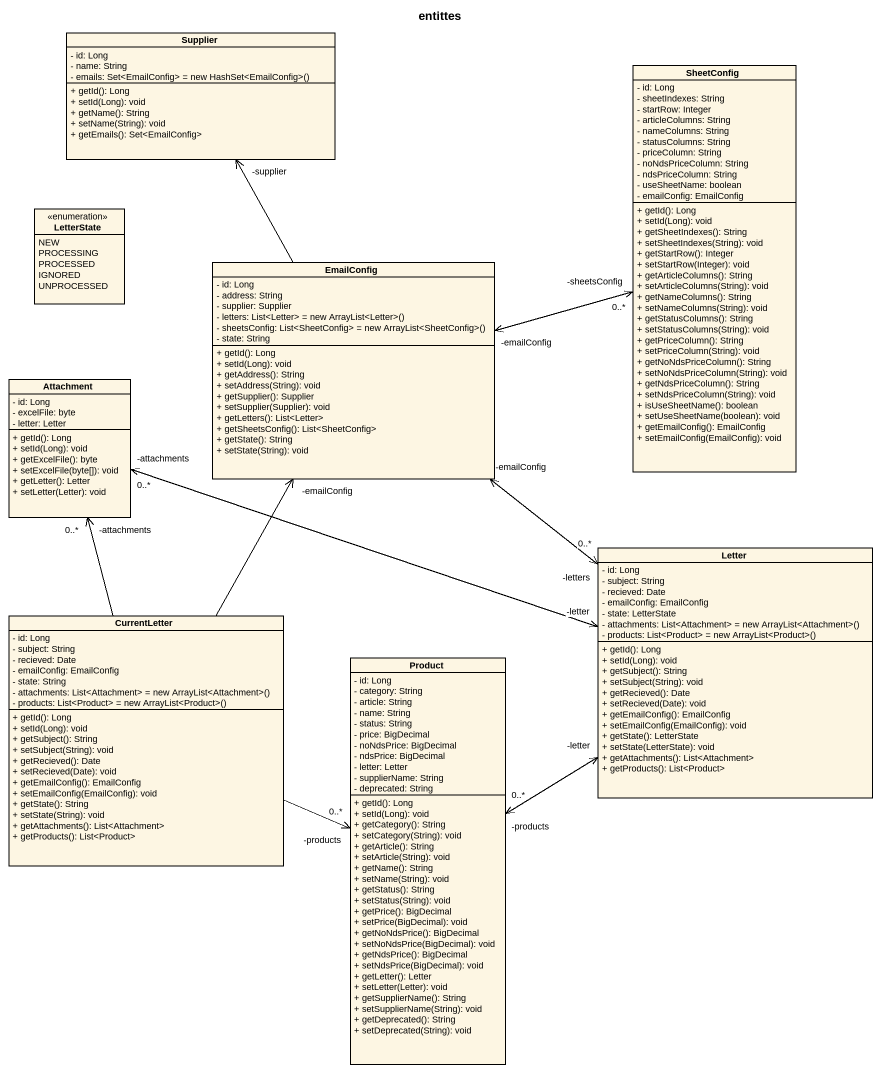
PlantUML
@startuml
title entittes
hide circle
hide empty members
skinparam classAttributeIconSize 0
class Supplier {
  - id: Long
  - name: String
  {field} - emails: Set<EmailConfig> = new HashSet<EmailConfig>()
  + getId(): Long
  + setId(Long): void
  + getName(): String
  + setName(String): void
  + getEmails(): Set<EmailConfig>
}
class SheetConfig {
  - id: Long
  - sheetIndexes: String
  - startRow: Integer
  - articleColumns: String
  - nameColumns: String
  - statusColumns: String
  - priceColumn: String
  - noNdsPriceColumn: String
  - ndsPriceColumn: String
  - useSheetName: boolean
  - emailConfig: EmailConfig
  + getId(): Long
  + setId(Long): void
  + getSheetIndexes(): String
  + setSheetIndexes(String): void
  + getStartRow(): Integer
  + setStartRow(Integer): void
  + getArticleColumns(): String
  + setArticleColumns(String): void
  + getNameColumns(): String
  + setNameColumns(String): void
  + getStatusColumns(): String
  + setStatusColumns(String): void
  + getPriceColumn(): String
  + setPriceColumn(String): void
  + getNoNdsPriceColumn(): String
  + setNoNdsPriceColumn(String): void
  + getNdsPriceColumn(): String
  + setNdsPriceColumn(String): void
  + isUseSheetName(): boolean
  + setUseSheetName(boolean): void
  + getEmailConfig(): EmailConfig
  + setEmailConfig(EmailConfig): void
}
enum LetterState {
  NEW
  PROCESSING
  PROCESSED
  IGNORED
  UNPROCESSED
}
class EmailConfig {
  - id: Long
  - address: String
  - supplier: Supplier
  {field} - letters: List<Letter> = new ArrayList<Letter>()
  {field} - sheetsConfig: List<SheetConfig> = new ArrayList<SheetConfig>()
  - state: String
  + getId(): Long
  + setId(Long): void
  + getAddress(): String
  + setAddress(String): void
  + getSupplier(): Supplier
  + setSupplier(Supplier): void
  + getLetters(): List<Letter>
  + getSheetsConfig(): List<SheetConfig>
  + getState(): String
  + setState(String): void
}
class Attachment {
  - id: Long
  - excelFile: byte
  - letter: Letter
  + getId(): Long
  + setId(Long): void
  + getExcelFile(): byte
  + setExcelFile(byte[]): void
  + getLetter(): Letter
  + setLetter(Letter): void
}
class Letter {
  - id: Long
  - subject: String
  - recieved: Date
  - emailConfig: EmailConfig
  - state: LetterState
  {field} - attachments: List<Attachment> = new ArrayList<Attachment>()
  {field} - products: List<Product> = new ArrayList<Product>()
  + getId(): Long
  + setId(Long): void
  + getSubject(): String
  + setSubject(String): void
  + getRecieved(): Date
  + setRecieved(Date): void
  + getEmailConfig(): EmailConfig
  + setEmailConfig(EmailConfig): void
  + getState(): LetterState
  + setState(LetterState): void
  + getAttachments(): List<Attachment>
  + getProducts(): List<Product>
}
class CurrentLetter {
  - id: Long
  - subject: String
  - recieved: Date
  - emailConfig: EmailConfig
  - state: String
  {field} - attachments: List<Attachment> = new ArrayList<Attachment>()
  {field} - products: List<Product> = new ArrayList<Product>()
  + getId(): Long
  + setId(Long): void
  + getSubject(): String
  + setSubject(String): void
  + getRecieved(): Date
  + setRecieved(Date): void
  + getEmailConfig(): EmailConfig
  + setEmailConfig(EmailConfig): void
  + getState(): String
  + setState(String): void
  + getAttachments(): List<Attachment>
  + getProducts(): List<Product>
}
class Product {
  - id: Long
  - category: String
  - article: String
  - name: String
  - status: String
  - price: BigDecimal
  - noNdsPrice: BigDecimal
  - ndsPrice: BigDecimal
  - letter: Letter
  - supplierName: String
  - deprecated: String
  + getId(): Long
  + setId(Long): void
  + getCategory(): String
  + setCategory(String): void
  + getArticle(): String
  + setArticle(String): void
  + getName(): String
  + setName(String): void
  + getStatus(): String
  + setStatus(String): void
  + getPrice(): BigDecimal
  + setPrice(BigDecimal): void
  + getNoNdsPrice(): BigDecimal
  + setNoNdsPrice(BigDecimal): void
  + getNdsPrice(): BigDecimal
  + setNdsPrice(BigDecimal): void
  + getLetter(): Letter
  + setLetter(Letter): void
  + getSupplierName(): String
  + setSupplierName(String): void
  + getDeprecated(): String
  + setDeprecated(String): void
}
SheetConfig -left-> "-emailConfig" EmailConfig
EmailConfig -up-> "-supplier" Supplier
EmailConfig -right-> "-sheetsConfig\n0..*" SheetConfig
EmailConfig --> "-letters\n0..*" Letter
Attachment -right-> "-letter" Letter
Letter -up-> "-emailConfig" EmailConfig
Letter -left-> "-attachments\n0..*" Attachment
Letter --> "-products\n0..*" Product
CurrentLetter -up-> "-emailConfig" EmailConfig
CurrentLetter -up-> "-attachments\n0..*" Attachment
CurrentLetter -right-> "-products\n0..*" Product
Product -up-> "-letter" Letter
@enduml
